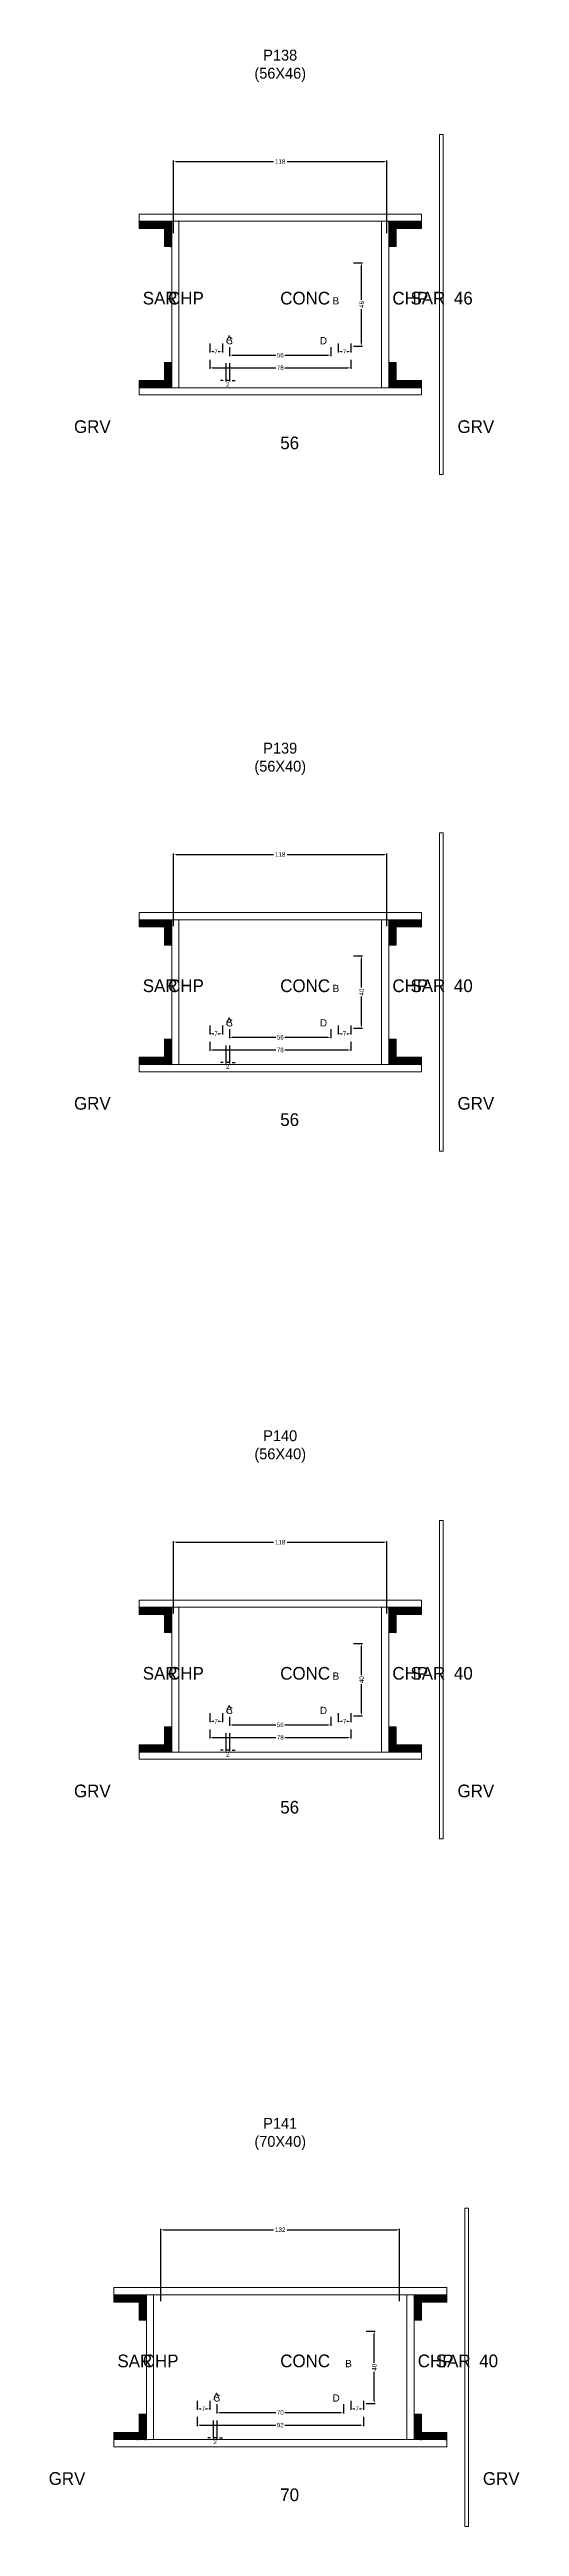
# Model space of a CAD drawing. Header units: centimetres. Extents: x -10500 to 4121, y -45226 to 295.
# Drawn here: x -128 to 132, y -33768 to -32399 of the extents above; entities that cross this region are included whole.
import ezdxf

# ---------------------------------------------------------------- set-up
doc = ezdxf.new("R2010")
doc.units = ezdxf.units.CM
for name, color, linetype in [('COTA', 241, 'Continuous'), ('Hachura', 251, 'Continuous'), ('NOMENCLATURA', 7, 'Continuous'), ('SARRAFO', 251, 'Continuous'), ('Texto Seção', 7, 'Continuous')]:
    doc.layers.add(name, color=color, linetype=linetype)
doc.dimstyles.new('cotax2', dxfattribs={"dimtxt": 2.5, "dimasz": 1.5, "dimexe": 0.5, "dimexo": 0.5, "dimgap": 0.5, "dimtad": 1, "dimcen": 2.5, "dimazin": 3, "dimtfac": 1, "dimtmove": 0, "dimatfit": 3})

# ---------------------------------------------------------------- blocks, each defined once
blk = doc.blocks.new('_CLOSEDFILLED')
at = {"color": 0, "linetype": 'BYBLOCK'}
blk.add_solid([(-1, 0.16), (0, 0), (-1, -0.16)], dxfattribs=at)
blk = doc.blocks.new('*D2250')
for p, q in [((-39, -32570.5), (-39, -32575.5)), ((-37.5, -32575), (-2.5, -32575)), ((2.5, -32575), (37.5, -32575)), ((39, -32570.5), (39, -32575.5))]:
    blk.add_line(p, q)
at = {"layer": 'Defpoints'}
for p in [(-39, -32570), (-39, -32575), (39, -32570)]:
    blk.add_point(p, dxfattribs=at)
at = {"layer": 'COTA', "xscale": 1.5, "yscale": 1.5, "rotation": 180}
blk.add_blockref('_CLOSEDFILLED', (-39, -32575), dxfattribs=at)
at = {"layer": 'COTA', "xscale": 1.5, "yscale": 1.5}
blk.add_blockref('_CLOSEDFILLED', (39, -32575), dxfattribs=at)
at = {"layer": 'COTA', "insert": (0, -32575), "char_height": 2.5, "attachment_point": 5}
blk.add_mtext('78', dxfattribs=at)
blk = doc.blocks.new('*D2251')
for p, q in [((-28, -32563.5), (-28, -32568.5)), ((28, -32563.5), (28, -32568.5)), ((-26.5, -32568), (-2.5, -32568)), ((2.5, -32568), (26.5, -32568))]:
    blk.add_line(p, q)
at = {"layer": 'Defpoints'}
for p in [(-28, -32563), (28, -32563), (-28, -32568)]:
    blk.add_point(p, dxfattribs=at)
at = {"layer": 'COTA', "xscale": 1.5, "yscale": 1.5, "rotation": 180}
blk.add_blockref('_CLOSEDFILLED', (-28, -32568), dxfattribs=at)
at = {"layer": 'COTA', "xscale": 1.5, "yscale": 1.5}
blk.add_blockref('_CLOSEDFILLED', (28, -32568), dxfattribs=at)
at = {"layer": 'COTA', "insert": (0, -32568), "char_height": 2.5, "attachment_point": 5}
blk.add_mtext('56', dxfattribs=at)
blk = doc.blocks.new('*D2252')
for p, q in [((40.5, -32517), (45.5, -32517)), ((45, -32537.5), (45, -32518.5)), ((45, -32561.5), (45, -32542.5)), ((40.5, -32563), (45.5, -32563))]:
    blk.add_line(p, q)
at = {"layer": 'Defpoints'}
for p in [(40, -32517), (40, -32563), (45, -32563)]:
    blk.add_point(p, dxfattribs=at)
at = {"layer": 'COTA', "xscale": 1.5, "yscale": 1.5}
for p, rotation in [((45, -32517), 90), ((45, -32563), 270)]:
    blk.add_blockref('_CLOSEDFILLED', p, dxfattribs=dict(at, rotation=rotation))
at = {"layer": 'COTA', "insert": (45, -32540), "char_height": 2.5, "attachment_point": 5, "rotation": 90}
blk.add_mtext('46', dxfattribs=at)
blk = doc.blocks.new('*D2253')
for p, q in [((-39, -32561.5), (-39, -32566.5)), ((-37.5, -32566), (-36.75, -32566)), ((-34.25, -32566), (-33.5, -32566)), ((-32, -32561.5), (-32, -32566.5))]:
    blk.add_line(p, q)
at = {"layer": 'Defpoints'}
for p in [(-39, -32561), (-39, -32566), (-32, -32561)]:
    blk.add_point(p, dxfattribs=at)
at = {"layer": 'COTA', "xscale": 1.5, "yscale": 1.5, "rotation": 180}
blk.add_blockref('_CLOSEDFILLED', (-39, -32566), dxfattribs=at)
at = {"layer": 'COTA', "xscale": 1.5, "yscale": 1.5}
blk.add_blockref('_CLOSEDFILLED', (-32, -32566), dxfattribs=at)
at = {"layer": 'COTA', "insert": (-35.5, -32566), "char_height": 2.5, "attachment_point": 5}
blk.add_mtext('7', dxfattribs=at)
blk = doc.blocks.new('*D2254')
for p, q in [((32, -32561.5), (32, -32566.5)), ((33.5, -32566), (34.25, -32566)), ((36.75, -32566), (37.5, -32566)), ((39, -32561.5), (39, -32566.5))]:
    blk.add_line(p, q)
at = {"layer": 'Defpoints'}
for p in [(32, -32561), (32, -32566), (39, -32561)]:
    blk.add_point(p, dxfattribs=at)
at = {"layer": 'COTA', "xscale": 1.5, "yscale": 1.5, "rotation": 180}
blk.add_blockref('_CLOSEDFILLED', (32, -32566), dxfattribs=at)
at = {"layer": 'COTA', "xscale": 1.5, "yscale": 1.5}
blk.add_blockref('_CLOSEDFILLED', (39, -32566), dxfattribs=at)
at = {"layer": 'COTA', "insert": (35.5, -32566), "char_height": 2.5, "attachment_point": 5}
blk.add_mtext('7', dxfattribs=at)
blk = doc.blocks.new('*D2255')
for p, q in [((-59, -32500.5), (-59, -32460.5)), ((-57.5, -32461), (-3.75, -32461)), ((3.75, -32461), (57.5, -32461)), ((59, -32500.5), (59, -32460.5))]:
    blk.add_line(p, q)
at = {"layer": 'Defpoints'}
for p in [(-59, -32461), (-59, -32501), (59, -32501)]:
    blk.add_point(p, dxfattribs=at)
at = {"layer": 'COTA', "xscale": 1.5, "yscale": 1.5, "rotation": 180}
blk.add_blockref('_CLOSEDFILLED', (-59, -32461), dxfattribs=at)
at = {"layer": 'COTA', "xscale": 1.5, "yscale": 1.5}
blk.add_blockref('_CLOSEDFILLED', (59, -32461), dxfattribs=at)
at = {"layer": 'COTA', "insert": (0, -32461), "char_height": 2.5, "attachment_point": 5}
blk.add_mtext('118', dxfattribs=at)
blk = doc.blocks.new('*D2276')
for p, q in [((-39, -32947.5), (-39, -32952.5)), ((39, -32947.5), (39, -32952.5)), ((-37.5, -32952), (-2.5, -32952)), ((2.5, -32952), (37.5, -32952))]:
    blk.add_line(p, q)
at = {"layer": 'Defpoints'}
for p in [(-39, -32947), (39, -32947), (-39, -32952)]:
    blk.add_point(p, dxfattribs=at)
at = {"layer": 'COTA', "xscale": 1.5, "yscale": 1.5, "rotation": 180}
blk.add_blockref('_CLOSEDFILLED', (-39, -32952), dxfattribs=at)
at = {"layer": 'COTA', "xscale": 1.5, "yscale": 1.5}
blk.add_blockref('_CLOSEDFILLED', (39, -32952), dxfattribs=at)
at = {"layer": 'COTA', "insert": (0, -32952), "char_height": 2.5, "attachment_point": 5}
blk.add_mtext('78', dxfattribs=at)
blk = doc.blocks.new('*D2277')
for p, q in [((-28, -32940.5), (-28, -32945.5)), ((-26.5, -32945), (-2.5, -32945)), ((2.5, -32945), (26.5, -32945)), ((28, -32940.5), (28, -32945.5))]:
    blk.add_line(p, q)
at = {"layer": 'Defpoints'}
for p in [(-28, -32940), (-28, -32945), (28, -32940)]:
    blk.add_point(p, dxfattribs=at)
at = {"layer": 'COTA', "xscale": 1.5, "yscale": 1.5, "rotation": 180}
blk.add_blockref('_CLOSEDFILLED', (-28, -32945), dxfattribs=at)
at = {"layer": 'COTA', "xscale": 1.5, "yscale": 1.5}
blk.add_blockref('_CLOSEDFILLED', (28, -32945), dxfattribs=at)
at = {"layer": 'COTA', "insert": (0, -32945), "char_height": 2.5, "attachment_point": 5}
blk.add_mtext('56', dxfattribs=at)
blk = doc.blocks.new('*D2278')
for p, q in [((40.5, -32900), (45.5, -32900)), ((45, -32917.5), (45, -32901.5)), ((45, -32938.5), (45, -32922.5)), ((40.5, -32940), (45.5, -32940))]:
    blk.add_line(p, q)
at = {"layer": 'Defpoints'}
for p in [(40, -32900), (40, -32940), (45, -32940)]:
    blk.add_point(p, dxfattribs=at)
at = {"layer": 'COTA', "xscale": 1.5, "yscale": 1.5}
for p, rotation in [((45, -32900), 90), ((45, -32940), 270)]:
    blk.add_blockref('_CLOSEDFILLED', p, dxfattribs=dict(at, rotation=rotation))
at = {"layer": 'COTA', "insert": (45, -32920), "char_height": 2.5, "attachment_point": 5, "rotation": 90}
blk.add_mtext('40', dxfattribs=at)
blk = doc.blocks.new('*D2279')
for p, q in [((-39, -32938.5), (-39, -32943.5)), ((-37.5, -32943), (-36.75, -32943)), ((-34.25, -32943), (-33.5, -32943)), ((-32, -32938.5), (-32, -32943.5))]:
    blk.add_line(p, q)
at = {"layer": 'Defpoints'}
for p in [(-39, -32938), (-39, -32943), (-32, -32938)]:
    blk.add_point(p, dxfattribs=at)
at = {"layer": 'COTA', "xscale": 1.5, "yscale": 1.5, "rotation": 180}
blk.add_blockref('_CLOSEDFILLED', (-39, -32943), dxfattribs=at)
at = {"layer": 'COTA', "xscale": 1.5, "yscale": 1.5}
blk.add_blockref('_CLOSEDFILLED', (-32, -32943), dxfattribs=at)
at = {"layer": 'COTA', "insert": (-35.5, -32943), "char_height": 2.5, "attachment_point": 5}
blk.add_mtext('7', dxfattribs=at)
blk = doc.blocks.new('*D2280')
for p, q in [((32, -32938.5), (32, -32943.5)), ((33.5, -32943), (34.25, -32943)), ((36.75, -32943), (37.5, -32943)), ((39, -32938.5), (39, -32943.5))]:
    blk.add_line(p, q)
at = {"layer": 'Defpoints'}
for p in [(32, -32938), (32, -32943), (39, -32938)]:
    blk.add_point(p, dxfattribs=at)
at = {"layer": 'COTA', "xscale": 1.5, "yscale": 1.5, "rotation": 180}
blk.add_blockref('_CLOSEDFILLED', (32, -32943), dxfattribs=at)
at = {"layer": 'COTA', "xscale": 1.5, "yscale": 1.5}
blk.add_blockref('_CLOSEDFILLED', (39, -32943), dxfattribs=at)
at = {"layer": 'COTA', "insert": (35.5, -32943), "char_height": 2.5, "attachment_point": 5}
blk.add_mtext('7', dxfattribs=at)
blk = doc.blocks.new('*D2281')
for p, q in [((-59, -32883.5), (-59, -32843.5)), ((-57.5, -32844), (-3.75, -32844)), ((3.75, -32844), (57.5, -32844)), ((59, -32883.5), (59, -32843.5))]:
    blk.add_line(p, q)
at = {"layer": 'Defpoints'}
for p in [(-59, -32844), (-59, -32884), (59, -32884)]:
    blk.add_point(p, dxfattribs=at)
at = {"layer": 'COTA', "xscale": 1.5, "yscale": 1.5, "rotation": 180}
blk.add_blockref('_CLOSEDFILLED', (-59, -32844), dxfattribs=at)
at = {"layer": 'COTA', "xscale": 1.5, "yscale": 1.5}
blk.add_blockref('_CLOSEDFILLED', (59, -32844), dxfattribs=at)
at = {"layer": 'COTA', "insert": (0, -32844), "char_height": 2.5, "attachment_point": 5}
blk.add_mtext('118', dxfattribs=at)
blk = doc.blocks.new('*D2302')
for p, q in [((-39, -33327.5), (-39, -33332.5)), ((-37.5, -33332), (-2.5, -33332)), ((2.5, -33332), (37.5, -33332)), ((39, -33327.5), (39, -33332.5))]:
    blk.add_line(p, q)
at = {"layer": 'Defpoints'}
for p in [(-39, -33327), (-39, -33332), (39, -33327)]:
    blk.add_point(p, dxfattribs=at)
at = {"layer": 'COTA', "xscale": 1.5, "yscale": 1.5, "rotation": 180}
blk.add_blockref('_CLOSEDFILLED', (-39, -33332), dxfattribs=at)
at = {"layer": 'COTA', "xscale": 1.5, "yscale": 1.5}
blk.add_blockref('_CLOSEDFILLED', (39, -33332), dxfattribs=at)
at = {"layer": 'COTA', "insert": (0, -33332), "char_height": 2.5, "attachment_point": 5}
blk.add_mtext('78', dxfattribs=at)
blk = doc.blocks.new('*D2303')
for p, q in [((-28, -33320.5), (-28, -33325.5)), ((-26.5, -33325), (-2.5, -33325)), ((2.5, -33325), (26.5, -33325)), ((28, -33320.5), (28, -33325.5))]:
    blk.add_line(p, q)
at = {"layer": 'Defpoints'}
for p in [(-28, -33320), (-28, -33325), (28, -33320)]:
    blk.add_point(p, dxfattribs=at)
at = {"layer": 'COTA', "xscale": 1.5, "yscale": 1.5, "rotation": 180}
blk.add_blockref('_CLOSEDFILLED', (-28, -33325), dxfattribs=at)
at = {"layer": 'COTA', "xscale": 1.5, "yscale": 1.5}
blk.add_blockref('_CLOSEDFILLED', (28, -33325), dxfattribs=at)
at = {"layer": 'COTA', "insert": (0, -33325), "char_height": 2.5, "attachment_point": 5}
blk.add_mtext('56', dxfattribs=at)
blk = doc.blocks.new('*D2304')
for p, q in [((40.5, -33280), (45.5, -33280)), ((45, -33297.5), (45, -33281.5)), ((45, -33318.5), (45, -33302.5)), ((40.5, -33320), (45.5, -33320))]:
    blk.add_line(p, q)
at = {"layer": 'Defpoints'}
for p in [(40, -33280), (40, -33320), (45, -33320)]:
    blk.add_point(p, dxfattribs=at)
at = {"layer": 'COTA', "xscale": 1.5, "yscale": 1.5}
for p, rotation in [((45, -33280), 90), ((45, -33320), 270)]:
    blk.add_blockref('_CLOSEDFILLED', p, dxfattribs=dict(at, rotation=rotation))
at = {"layer": 'COTA', "insert": (45, -33300), "char_height": 2.5, "attachment_point": 5, "rotation": 90}
blk.add_mtext('40', dxfattribs=at)
blk = doc.blocks.new('*D2305')
for p, q in [((-39, -33318.5), (-39, -33323.5)), ((-32, -33318.5), (-32, -33323.5)), ((-37.5, -33323), (-36.75, -33323)), ((-34.25, -33323), (-33.5, -33323))]:
    blk.add_line(p, q)
at = {"layer": 'Defpoints'}
for p in [(-39, -33318), (-32, -33318), (-39, -33323)]:
    blk.add_point(p, dxfattribs=at)
at = {"layer": 'COTA', "xscale": 1.5, "yscale": 1.5, "rotation": 180}
blk.add_blockref('_CLOSEDFILLED', (-39, -33323), dxfattribs=at)
at = {"layer": 'COTA', "xscale": 1.5, "yscale": 1.5}
blk.add_blockref('_CLOSEDFILLED', (-32, -33323), dxfattribs=at)
at = {"layer": 'COTA', "insert": (-35.5, -33323), "char_height": 2.5, "attachment_point": 5}
blk.add_mtext('7', dxfattribs=at)
blk = doc.blocks.new('*D2306')
for p, q in [((32, -33318.5), (32, -33323.5)), ((39, -33318.5), (39, -33323.5)), ((33.5, -33323), (34.25, -33323)), ((36.75, -33323), (37.5, -33323))]:
    blk.add_line(p, q)
at = {"layer": 'Defpoints'}
for p in [(32, -33318), (39, -33318), (32, -33323)]:
    blk.add_point(p, dxfattribs=at)
at = {"layer": 'COTA', "xscale": 1.5, "yscale": 1.5, "rotation": 180}
blk.add_blockref('_CLOSEDFILLED', (32, -33323), dxfattribs=at)
at = {"layer": 'COTA', "xscale": 1.5, "yscale": 1.5}
blk.add_blockref('_CLOSEDFILLED', (39, -33323), dxfattribs=at)
at = {"layer": 'COTA', "insert": (35.5, -33323), "char_height": 2.5, "attachment_point": 5}
blk.add_mtext('7', dxfattribs=at)
blk = doc.blocks.new('*D2307')
for p, q in [((-59, -33263.5), (-59, -33223.5)), ((-57.5, -33224), (-3.75, -33224)), ((3.75, -33224), (57.5, -33224)), ((59, -33263.5), (59, -33223.5))]:
    blk.add_line(p, q)
at = {"layer": 'Defpoints'}
for p in [(-59, -33224), (-59, -33264), (59, -33264)]:
    blk.add_point(p, dxfattribs=at)
at = {"layer": 'COTA', "xscale": 1.5, "yscale": 1.5, "rotation": 180}
blk.add_blockref('_CLOSEDFILLED', (-59, -33224), dxfattribs=at)
at = {"layer": 'COTA', "xscale": 1.5, "yscale": 1.5}
blk.add_blockref('_CLOSEDFILLED', (59, -33224), dxfattribs=at)
at = {"layer": 'COTA', "insert": (0, -33224), "char_height": 2.5, "attachment_point": 5}
blk.add_mtext('118', dxfattribs=at)
blk = doc.blocks.new('*D2328')
for p, q in [((-46, -33707.5), (-46, -33712.5)), ((-44.5, -33712), (-2.5, -33712)), ((2.5, -33712), (44.5, -33712)), ((46, -33707.5), (46, -33712.5))]:
    blk.add_line(p, q)
at = {"layer": 'Defpoints'}
for p in [(-46, -33707), (-46, -33712), (46, -33707)]:
    blk.add_point(p, dxfattribs=at)
at = {"layer": 'COTA', "xscale": 1.5, "yscale": 1.5, "rotation": 180}
blk.add_blockref('_CLOSEDFILLED', (-46, -33712), dxfattribs=at)
at = {"layer": 'COTA', "xscale": 1.5, "yscale": 1.5}
blk.add_blockref('_CLOSEDFILLED', (46, -33712), dxfattribs=at)
at = {"layer": 'COTA', "insert": (0, -33712), "char_height": 2.5, "attachment_point": 5}
blk.add_mtext('92', dxfattribs=at)
blk = doc.blocks.new('*D2329')
for p, q in [((-35, -33700.5), (-35, -33705.5)), ((35, -33700.5), (35, -33705.5)), ((-33.5, -33705), (-2.5, -33705)), ((2.5, -33705), (33.5, -33705))]:
    blk.add_line(p, q)
at = {"layer": 'Defpoints'}
for p in [(-35, -33700), (35, -33700), (-35, -33705)]:
    blk.add_point(p, dxfattribs=at)
at = {"layer": 'COTA', "xscale": 1.5, "yscale": 1.5, "rotation": 180}
blk.add_blockref('_CLOSEDFILLED', (-35, -33705), dxfattribs=at)
at = {"layer": 'COTA', "xscale": 1.5, "yscale": 1.5}
blk.add_blockref('_CLOSEDFILLED', (35, -33705), dxfattribs=at)
at = {"layer": 'COTA', "insert": (0, -33705), "char_height": 2.5, "attachment_point": 5}
blk.add_mtext('70', dxfattribs=at)
blk = doc.blocks.new('*D2330')
for p, q in [((47.5, -33660), (52.5, -33660)), ((52, -33677.5), (52, -33661.5)), ((52, -33698.5), (52, -33682.5)), ((47.5, -33700), (52.5, -33700))]:
    blk.add_line(p, q)
at = {"layer": 'Defpoints'}
for p in [(47, -33660), (47, -33700), (52, -33700)]:
    blk.add_point(p, dxfattribs=at)
at = {"layer": 'COTA', "xscale": 1.5, "yscale": 1.5}
for p, rotation in [((52, -33660), 90), ((52, -33700), 270)]:
    blk.add_blockref('_CLOSEDFILLED', p, dxfattribs=dict(at, rotation=rotation))
at = {"layer": 'COTA', "insert": (52, -33680), "char_height": 2.5, "attachment_point": 5, "rotation": 90}
blk.add_mtext('40', dxfattribs=at)
blk = doc.blocks.new('*D2331')
for p, q in [((-46, -33698.5), (-46, -33703.5)), ((-39, -33698.5), (-39, -33703.5)), ((-44.5, -33703), (-43.75, -33703)), ((-41.25, -33703), (-40.5, -33703))]:
    blk.add_line(p, q)
at = {"layer": 'Defpoints'}
for p in [(-46, -33698), (-39, -33698), (-46, -33703)]:
    blk.add_point(p, dxfattribs=at)
at = {"layer": 'COTA', "xscale": 1.5, "yscale": 1.5, "rotation": 180}
blk.add_blockref('_CLOSEDFILLED', (-46, -33703), dxfattribs=at)
at = {"layer": 'COTA', "xscale": 1.5, "yscale": 1.5}
blk.add_blockref('_CLOSEDFILLED', (-39, -33703), dxfattribs=at)
at = {"layer": 'COTA', "insert": (-42.5, -33703), "char_height": 2.5, "attachment_point": 5}
blk.add_mtext('7', dxfattribs=at)
blk = doc.blocks.new('*D2332')
for p, q in [((39, -33698.5), (39, -33703.5)), ((46, -33698.5), (46, -33703.5)), ((40.5, -33703), (41.25, -33703)), ((43.75, -33703), (44.5, -33703))]:
    blk.add_line(p, q)
at = {"layer": 'Defpoints'}
for p in [(39, -33698), (46, -33698), (39, -33703)]:
    blk.add_point(p, dxfattribs=at)
at = {"layer": 'COTA', "xscale": 1.5, "yscale": 1.5, "rotation": 180}
blk.add_blockref('_CLOSEDFILLED', (39, -33703), dxfattribs=at)
at = {"layer": 'COTA', "xscale": 1.5, "yscale": 1.5}
blk.add_blockref('_CLOSEDFILLED', (46, -33703), dxfattribs=at)
at = {"layer": 'COTA', "insert": (42.5, -33703), "char_height": 2.5, "attachment_point": 5}
blk.add_mtext('7', dxfattribs=at)
blk = doc.blocks.new('*D2333')
for p, q in [((-66, -33643.5), (-66, -33603.5)), ((-64.5, -33604), (-3.75, -33604)), ((3.75, -33604), (64.5, -33604)), ((66, -33643.5), (66, -33603.5))]:
    blk.add_line(p, q)
at = {"layer": 'Defpoints'}
for p in [(-66, -33604), (-66, -33644), (66, -33644)]:
    blk.add_point(p, dxfattribs=at)
at = {"layer": 'COTA', "xscale": 1.5, "yscale": 1.5, "rotation": 180}
blk.add_blockref('_CLOSEDFILLED', (-66, -33604), dxfattribs=at)
at = {"layer": 'COTA', "xscale": 1.5, "yscale": 1.5}
blk.add_blockref('_CLOSEDFILLED', (66, -33604), dxfattribs=at)
at = {"layer": 'COTA', "insert": (0, -33604), "char_height": 2.5, "attachment_point": 5}
blk.add_mtext('132', dxfattribs=at)

msp = doc.modelspace()

# ---------------------------------------------------------------- hatches: boundary and pattern name
at = {"layer": 'SARRAFO'}
h = msp.add_hatch(dxfattribs=at)
h.set_pattern_fill('SOLID', scale=2)
h.paths.add_polyline_path([(-78, -32498), (-64, -32498), (-64, -32494), (-78, -32494)])
h = msp.add_hatch(dxfattribs=at)
h.set_pattern_fill('SOLID', scale=2)
h.paths.add_polyline_path([(-64, -32508), (-60, -32508), (-60, -32494), (-64, -32494)])
h = msp.add_hatch(dxfattribs=at)
h.set_pattern_fill('SOLID', scale=2)
h.paths.add_polyline_path([(60, -32508), (64, -32508), (64, -32494), (60, -32494)])
h = msp.add_hatch(dxfattribs=at)
h.set_pattern_fill('SOLID', scale=2)
h.paths.add_polyline_path([(64, -32498), (78, -32498), (78, -32494), (64, -32494)])
h = msp.add_hatch(dxfattribs=at)
h.set_pattern_fill('SOLID', scale=2)
h.paths.add_polyline_path([(-64, -32586), (-60, -32586), (-60, -32572), (-64, -32572)])
h = msp.add_hatch(dxfattribs=at)
h.set_pattern_fill('SOLID', scale=2)
h.paths.add_polyline_path([(60, -32586), (64, -32586), (64, -32572), (60, -32572)])
h = msp.add_hatch(dxfattribs=at)
h.set_pattern_fill('SOLID', scale=2)
h.paths.add_polyline_path([(-78, -32586), (-64, -32586), (-64, -32582), (-78, -32582)])
h = msp.add_hatch(dxfattribs=at)
h.set_pattern_fill('SOLID', scale=2)
h.paths.add_polyline_path([(64, -32586), (78, -32586), (78, -32582), (64, -32582)])
h = msp.add_hatch(dxfattribs=at)
h.set_pattern_fill('SOLID', scale=2)
h.paths.add_polyline_path([(-78, -32884), (-64, -32884), (-64, -32880), (-78, -32880)])
h = msp.add_hatch(dxfattribs=at)
h.set_pattern_fill('SOLID', scale=2)
h.paths.add_polyline_path([(-64, -32894), (-60, -32894), (-60, -32880), (-64, -32880)])
h = msp.add_hatch(dxfattribs=at)
h.set_pattern_fill('SOLID', scale=2)
h.paths.add_polyline_path([(60, -32894), (64, -32894), (64, -32880), (60, -32880)])
h = msp.add_hatch(dxfattribs=at)
h.set_pattern_fill('SOLID', scale=2)
h.paths.add_polyline_path([(64, -32884), (78, -32884), (78, -32880), (64, -32880)])
h = msp.add_hatch(dxfattribs=at)
h.set_pattern_fill('SOLID', scale=2)
h.paths.add_polyline_path([(-64, -32960), (-60, -32960), (-60, -32946), (-64, -32946)])
h = msp.add_hatch(dxfattribs=at)
h.set_pattern_fill('SOLID', scale=2)
h.paths.add_polyline_path([(60, -32960), (64, -32960), (64, -32946), (60, -32946)])
h = msp.add_hatch(dxfattribs=at)
h.set_pattern_fill('SOLID', scale=2)
h.paths.add_polyline_path([(-78, -32960), (-64, -32960), (-64, -32956), (-78, -32956)])
h = msp.add_hatch(dxfattribs=at)
h.set_pattern_fill('SOLID', scale=2)
h.paths.add_polyline_path([(64, -32960), (78, -32960), (78, -32956), (64, -32956)])
h = msp.add_hatch(dxfattribs=at)
h.set_pattern_fill('SOLID', scale=2)
h.paths.add_polyline_path([(-78, -33264), (-64, -33264), (-64, -33260), (-78, -33260)])
h = msp.add_hatch(dxfattribs=at)
h.set_pattern_fill('SOLID', scale=2)
h.paths.add_polyline_path([(-64, -33274), (-60, -33274), (-60, -33260), (-64, -33260)])
h = msp.add_hatch(dxfattribs=at)
h.set_pattern_fill('SOLID', scale=2)
h.paths.add_polyline_path([(60, -33274), (64, -33274), (64, -33260), (60, -33260)])
h = msp.add_hatch(dxfattribs=at)
h.set_pattern_fill('SOLID', scale=2)
h.paths.add_polyline_path([(64, -33264), (78, -33264), (78, -33260), (64, -33260)])
h = msp.add_hatch(dxfattribs=at)
h.set_pattern_fill('SOLID', scale=2)
h.paths.add_polyline_path([(-64, -33340), (-60, -33340), (-60, -33326), (-64, -33326)])
h = msp.add_hatch(dxfattribs=at)
h.set_pattern_fill('SOLID', scale=2)
h.paths.add_polyline_path([(60, -33340), (64, -33340), (64, -33326), (60, -33326)])
h = msp.add_hatch(dxfattribs=at)
h.set_pattern_fill('SOLID', scale=2)
h.paths.add_polyline_path([(-78, -33340), (-64, -33340), (-64, -33336), (-78, -33336)])
h = msp.add_hatch(dxfattribs=at)
h.set_pattern_fill('SOLID', scale=2)
h.paths.add_polyline_path([(64, -33340), (78, -33340), (78, -33336), (64, -33336)])
h = msp.add_hatch(dxfattribs=at)
h.set_pattern_fill('SOLID', scale=2)
h.paths.add_polyline_path([(-92, -33644), (-78, -33644), (-78, -33640), (-92, -33640)])
h = msp.add_hatch(dxfattribs=at)
h.set_pattern_fill('SOLID', scale=2)
h.paths.add_polyline_path([(-78, -33654), (-74, -33654), (-74, -33640), (-78, -33640)])
h = msp.add_hatch(dxfattribs=at)
h.set_pattern_fill('SOLID', scale=2)
h.paths.add_polyline_path([(74, -33654), (78, -33654), (78, -33640), (74, -33640)])
h = msp.add_hatch(dxfattribs=at)
h.set_pattern_fill('SOLID', scale=2)
h.paths.add_polyline_path([(78, -33644), (92, -33644), (92, -33640), (78, -33640)])
h = msp.add_hatch(dxfattribs=at)
h.set_pattern_fill('SOLID', scale=2)
h.paths.add_polyline_path([(-78, -33720), (-74, -33720), (-74, -33706), (-78, -33706)])
h = msp.add_hatch(dxfattribs=at)
h.set_pattern_fill('SOLID', scale=2)
h.paths.add_polyline_path([(74, -33720), (78, -33720), (78, -33706), (74, -33706)])
h = msp.add_hatch(dxfattribs=at)
h.set_pattern_fill('SOLID', scale=2)
h.paths.add_polyline_path([(-92, -33720), (-78, -33720), (-78, -33716), (-92, -33716)])
h = msp.add_hatch(dxfattribs=at)
h.set_pattern_fill('SOLID', scale=2)
h.paths.add_polyline_path([(78, -33720), (92, -33720), (92, -33716), (78, -33716)])

# ---------------------------------------------------------------- linework, layer by layer
at = {"layer": 'Hachura', "lineweight": 13}
for points in [[(88, -32634), (90, -32634), (90, -32446), (88, -32446)], [(88, -33008), (90, -33008), (90, -32832), (88, -32832)], [(88, -33388), (90, -33388), (90, -33212), (88, -33212)], [(102, -33768), (104, -33768), (104, -33592), (102, -33592)]]:
    msp.add_lwpolyline(points, close=True, dxfattribs=at)
at = {"layer": 'Hachura', "lineweight": 18}
for points in [[(-78, -32494), (78, -32494), (78, -32490), (-78, -32490)], [(-60, -32586), (-56, -32586), (-56, -32494), (-60, -32494)], [(56, -32586), (60, -32586), (60, -32494), (56, -32494)], [(-78, -32590), (78, -32590), (78, -32586), (-78, -32586)], [(-78, -32880), (78, -32880), (78, -32876), (-78, -32876)], [(-60, -32960), (-56, -32960), (-56, -32880), (-60, -32880)], [(56, -32960), (60, -32960), (60, -32880), (56, -32880)], [(-78, -32964), (78, -32964), (78, -32960), (-78, -32960)], [(-78, -33260), (78, -33260), (78, -33256), (-78, -33256)], [(-60, -33340), (-56, -33340), (-56, -33260), (-60, -33260)], [(56, -33340), (60, -33340), (60, -33260), (56, -33260)], [(-78, -33344), (78, -33344), (78, -33340), (-78, -33340)], [(-92, -33640), (92, -33640), (92, -33636), (-92, -33636)], [(-74, -33720), (-70, -33720), (-70, -33640), (-74, -33640)], [(70, -33720), (74, -33720), (74, -33640), (70, -33640)], [(-92, -33724), (92, -33724), (92, -33720), (-92, -33720)]]:
    msp.add_lwpolyline(points, close=True, dxfattribs=at)
at = {"layer": 'SARRAFO', "lineweight": 13}
for points in [[(-78, -32498), (-64, -32498), (-64, -32494), (-78, -32494)], [(-64, -32508), (-60, -32508), (-60, -32494), (-64, -32494)], [(60, -32508), (64, -32508), (64, -32494), (60, -32494)], [(64, -32498), (78, -32498), (78, -32494), (64, -32494)], [(-64, -32586), (-60, -32586), (-60, -32572), (-64, -32572)], [(60, -32586), (64, -32586), (64, -32572), (60, -32572)], [(-78, -32586), (-64, -32586), (-64, -32582), (-78, -32582)], [(64, -32586), (78, -32586), (78, -32582), (64, -32582)], [(-78, -32884), (-64, -32884), (-64, -32880), (-78, -32880)], [(-64, -32894), (-60, -32894), (-60, -32880), (-64, -32880)], [(60, -32894), (64, -32894), (64, -32880), (60, -32880)], [(64, -32884), (78, -32884), (78, -32880), (64, -32880)], [(-64, -32960), (-60, -32960), (-60, -32946), (-64, -32946)], [(60, -32960), (64, -32960), (64, -32946), (60, -32946)], [(-78, -32960), (-64, -32960), (-64, -32956), (-78, -32956)], [(64, -32960), (78, -32960), (78, -32956), (64, -32956)], [(-78, -33264), (-64, -33264), (-64, -33260), (-78, -33260)], [(-64, -33274), (-60, -33274), (-60, -33260), (-64, -33260)], [(60, -33274), (64, -33274), (64, -33260), (60, -33260)], [(64, -33264), (78, -33264), (78, -33260), (64, -33260)], [(-64, -33340), (-60, -33340), (-60, -33326), (-64, -33326)], [(60, -33340), (64, -33340), (64, -33326), (60, -33326)], [(-78, -33340), (-64, -33340), (-64, -33336), (-78, -33336)], [(64, -33340), (78, -33340), (78, -33336), (64, -33336)], [(-92, -33644), (-78, -33644), (-78, -33640), (-92, -33640)], [(-78, -33654), (-74, -33654), (-74, -33640), (-78, -33640)], [(74, -33654), (78, -33654), (78, -33640), (74, -33640)], [(78, -33644), (92, -33644), (92, -33640), (78, -33640)], [(-78, -33720), (-74, -33720), (-74, -33706), (-78, -33706)], [(74, -33720), (78, -33720), (78, -33706), (74, -33706)], [(-92, -33720), (-78, -33720), (-78, -33716), (-92, -33716)], [(78, -33720), (92, -33720), (92, -33716), (78, -33716)]]:
    msp.add_lwpolyline(points, close=True, dxfattribs=at)

# ---------------------------------------------------------------- texts
at = {"layer": 'NOMENCLATURA'}
for s, p in [('B', (29, -32540)), ('A', (-30, -32561)), ('C', (-30, -32562)), ('D', (22, -32562)), ('B', (29, -32920)), ('A', (-30, -32938)), ('C', (-30, -32939)), ('D', (22, -32939)), ('B', (29, -33300)), ('A', (-30, -33318)), ('C', (-30, -33319)), ('D', (22, -33319)), ('B', (36, -33680)), ('A', (-37, -33698)), ('C', (-37, -33699)), ('D', (29, -33699))]:
    msp.add_text(s, height=4, dxfattribs=at).set_placement(p)
at = {"layer": 'NOMENCLATURA', "char_height": 6, "attachment_point": 8}
for s, insert in [('P138\\P(56X46)', (0, -32417)), ('P139\\P(56X40)', (0, -32800)), ('P140\\P(56X40)', (0, -33180)), ('P141\\P(70X40)', (0, -33560))]:
    msp.add_mtext(s, dxfattribs=dict(at, insert=insert))
at = {"layer": 'Texto Seção'}
for s, p in [('SAR', (-76, -32540)), ('CHP', (-62, -32540)), ('CONC', (0, -32540)), ('CHP', (62, -32540)), ('SAR', (72, -32540)), ('46', (96, -32540)), ('GRV', (-114, -32611)), ('GRV', (98, -32611)), ('56', (0, -32620)), ('SAR', (-76, -32920)), ('CHP', (-62, -32920)), ('CONC', (0, -32920)), ('CHP', (62, -32920)), ('SAR', (72, -32920)), ('40', (96, -32920)), ('GRV', (-114, -32985)), ('56', (0, -32994)), ('GRV', (98, -32985)), ('SAR', (-76, -33300)), ('CHP', (-62, -33300)), ('CONC', (0, -33300)), ('CHP', (62, -33300)), ('SAR', (72, -33300)), ('40', (96, -33300)), ('GRV', (-114, -33365)), ('GRV', (98, -33365)), ('56', (0, -33374)), ('SAR', (-90, -33680)), ('CHP', (-76, -33680)), ('CONC', (0, -33680)), ('CHP', (76, -33680)), ('SAR', (86, -33680)), ('40', (110, -33680)), ('GRV', (-128, -33745)), ('GRV', (112, -33745)), ('70', (0, -33754))]:
    msp.add_text(s, height=7, dxfattribs=at).set_placement(p)

# ---------------------------------------------------------------- dimensions: what is measured, and where the dimension line sits
at = {"layer": 'COTA'}
for base, p1, p2, picture, middle in [((-59, -32461), (-59, -32501), (59, -32501), '*D2255', (0, -32461)), ((-39, -32566), (-39, -32561), (-32, -32561), '*D2253', (-35.5, -32566)), ((-28, -32568), (-28, -32563), (28, -32563), '*D2251', (0, -32568)), ((32, -32566), (32, -32561), (39, -32561), '*D2254', (35.5, -32566)), ((-39, -32575), (-39, -32570), (39, -32570), '*D2250', (0, -32575)), ((-59, -32844), (-59, -32884), (59, -32884), '*D2281', (0, -32844)), ((-39, -32943), (-39, -32938), (-32, -32938), '*D2279', (-35.5, -32943)), ((-39, -32952), (-39, -32947), (39, -32947), '*D2276', (0, -32952)), ((-28, -32945), (-28, -32940), (28, -32940), '*D2277', (0, -32945)), ((32, -32943), (32, -32938), (39, -32938), '*D2280', (35.5, -32943)), ((-59, -33224), (-59, -33264), (59, -33264), '*D2307', (0, -33224)), ((-39, -33323), (-39, -33318), (-32, -33318), '*D2305', (-35.5, -33323)), ((32, -33323), (32, -33318), (39, -33318), '*D2306', (35.5, -33323)), ((-39, -33332), (-39, -33327), (39, -33327), '*D2302', (0, -33332)), ((-28, -33325), (-28, -33320), (28, -33320), '*D2303', (0, -33325)), ((-66, -33604), (-66, -33644), (66, -33644), '*D2333', (0, -33604)), ((-46, -33703), (-46, -33698), (-39, -33698), '*D2331', (-42.5, -33703)), ((-35, -33705), (-35, -33700), (35, -33700), '*D2329', (0, -33705)), ((39, -33703), (39, -33698), (46, -33698), '*D2332', (42.5, -33703)), ((-46, -33712), (-46, -33707), (46, -33707), '*D2328', (0, -33712))]:
    dim = msp.add_linear_dim(base=base, p1=p1, p2=p2, dimstyle='cotax2', dxfattribs=at)
    dim.commit()
    dim.dimension.update_dxf_attribs({"geometry": picture, "text_midpoint": middle})
for base, p1, p2, picture, middle in [((45, -32563), (40, -32563), (40, -32517), '*D2252', (45, -32540)), ((45, -32940), (40, -32940), (40, -32900), '*D2278', (45, -32920)), ((45, -33320), (40, -33320), (40, -33280), '*D2304', (45, -33300)), ((52, -33700), (47, -33700), (47, -33660), '*D2330', (52, -33680))]:
    dim = msp.add_linear_dim(base=base, p1=p1, p2=p2, angle=90, dimstyle='cotax2', dxfattribs=at)
    dim.commit()
    dim.dimension.update_dxf_attribs({"geometry": picture, "text_midpoint": middle})
for base, p1, p2 in [((-28, -32582), (-28, -32572), (-30, -32572)), ((-28, -32959), (-28, -32949), (-30, -32949)), ((-28, -33339), (-28, -33329), (-30, -33329)), ((-35, -33719), (-35, -33709), (-37, -33709))]:
    msp.add_linear_dim(base=base, p1=p1, p2=p2, dimstyle='cotax2', dxfattribs=at).render()

doc.saveas('drawing.dxf')
